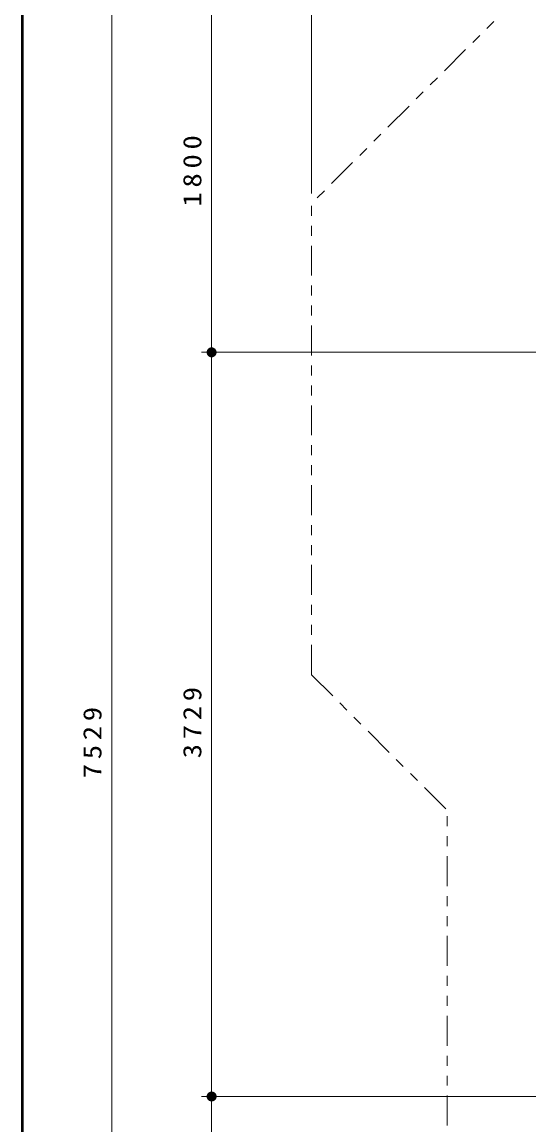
# Model space of a CAD drawing. Units: millimetres on the paper, scale 1:50. Extents: x -385 to 0, y -594 to 267.
# Drawn here: x -385 to -334.3, y 97.5 to 208.1 of the extents above; entities that cross this region are included whole.
import ezdxf

# ---------------------------------------------------------------- set-up
doc = ezdxf.new("R2010")
doc.units = ezdxf.units.MM
doc.linetypes.add('USER3', pattern=[8, 3, -1, 1, -1, 1, -1])
doc.layers.add('LY_1', color=140, linetype='Continuous', lineweight=50)
doc.styles.add('ＭＳ ゴシック', font='')
doc.styles.get('ＭＳ ゴシック').set_extended_font_data('MS Gothic')

# ---------------------------------------------------------------- blocks, each defined once
blk = doc.blocks.new('filled_dot')
at = {"color": 0, "linetype": 'Continuous', "lineweight": -2, "const_width": 1.25}
blk.add_lwpolyline([(-0.625, 0, 1), (0.625, 0, 1)], format="xyb", close=True, dxfattribs=at)

msp = doc.modelspace()

# ---------------------------------------------------------------- linework, layer by layer
at = {"layer": 'LY_1', "color": 7}
msp.add_line((-385, 267), (-385, 0), dxfattribs=at)
at = {"layer": 'LY_1', "color": 7, "lineweight": 13}
for p, q in [((-356.023, 190.88), (-356.023, 231.968)), ((-376.023, 60.388), (-376.023, 210.968)), ((-366.023, 174.968), (-366.023, 210.968)), ((-306.251, 174.968), (-367.023, 174.968)), ((-366.023, 100.388), (-366.023, 174.968)), ((-304.251, 100.388), (-367.023, 100.388)), ((-366.023, 60.388), (-366.023, 100.388))]:
    msp.add_line(p, q, dxfattribs=at)
at = {"layer": 'LY_1', "color": 7, "linetype": 'USER3', "lineweight": 13}
for p, q in [((-334.935, 210.968), (-356.023, 189.88)), ((-356.023, 142.656), (-356.023, 189.88)), ((-356.023, 142.656), (-342.451, 129.084)), ((-342.451, 81.476), (-342.451, 129.084))]:
    msp.add_line(p, q, dxfattribs=at)

# ---------------------------------------------------------------- block references
at = {"layer": 'LY_1', "color": 7, "lineweight": 13, "xscale": 0.4, "yscale": 0.4}
for p, rotation in [((-366.023, 174.968), 90), ((-366.023, 174.968), 270), ((-366.023, 100.388), 90), ((-366.023, 100.388), 270)]:
    msp.add_blockref('filled_dot', p, dxfattribs=dict(at, rotation=rotation))

# ---------------------------------------------------------------- texts
at = {"layer": 'LY_1', "color": 7, "char_height": 1.833, "attachment_point": 8, "rotation": 90, "style": 'ＭＳ ゴシック'}
for s, insert in [('\\T1.33;\\W1.15;1800', (-367.023, 193.389)), ('\\T1.33;\\W1.15;3729', (-367.023, 138.095)), ('\\T1.33;\\W1.15;7529', (-377.023, 136.095))]:
    msp.add_mtext(s, dxfattribs=dict(at, insert=insert))

doc.saveas('drawing.dxf')
